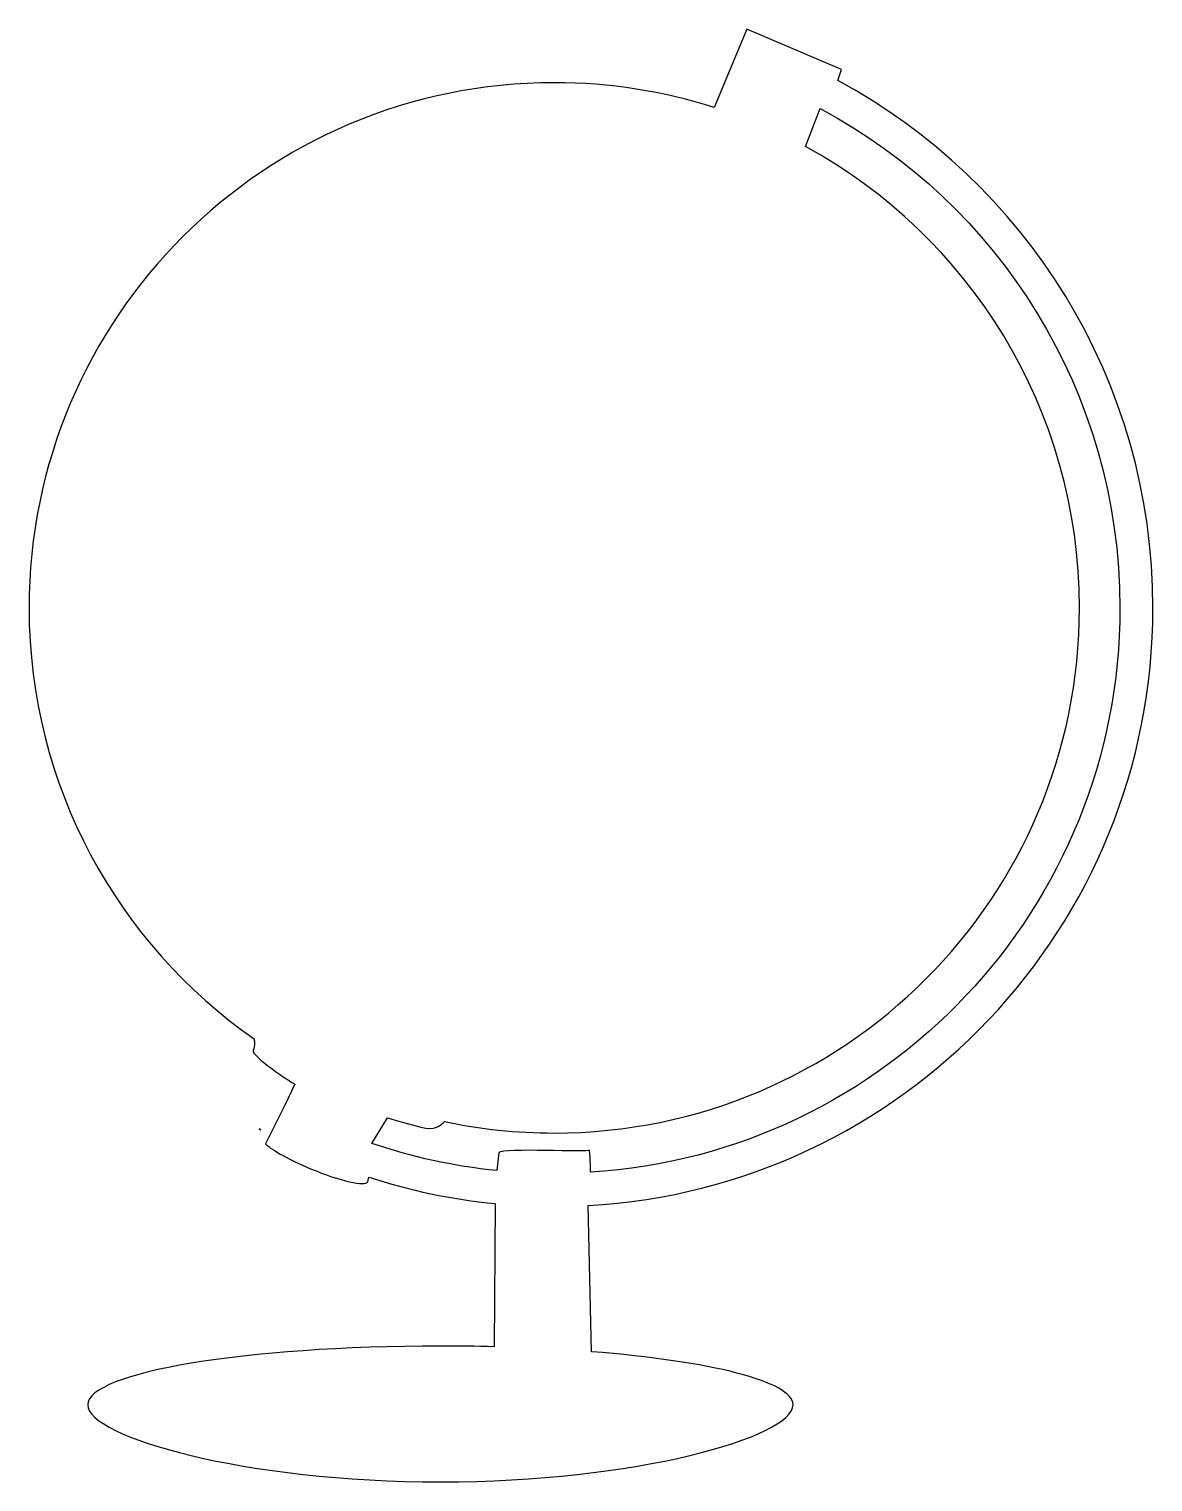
# Model space of a CAD drawing. Header units: centimetres. Extents: x -7.2 to 7.2, y -9.3 to 9.3.
import ezdxf

# ---------------------------------------------------------------- set-up
doc = ezdxf.new("R2010")
doc.units = ezdxf.units.CM
doc.header["$MEASUREMENT"] = 0
doc.layers.add('Camada 1', color=7, linetype='Continuous')

msp = doc.modelspace()

# ---------------------------------------------------------------- linework, layer by layer
at = {"layer": 'Camada 1'}
for points, knots in [([(3.1617, 8.65099), (5.56647, 7.35588), (7.20096, 4.81485), (7.20096, 1.89208), (7.20096, 1.89208), (7.20096, -2.19933), (3.9981, -5.54271), (-0.03703, -5.7675), (-0.03703, -5.7675), (-0.03703, -5.7675), (0.00631, -7.64041), (0.00631, -7.64041), (0.00631, -7.64041), (1.53304, -7.76127), (2.58859, -8.02059), (2.58859, -8.32108), (2.58859, -8.32108), (2.58859, -8.73701), (0.56572, -9.30943), (-1.92967, -9.30943), (-1.92967, -9.30943), (-4.42503, -9.30943), (-6.44793, -8.73698), (-6.44793, -8.32108), (-6.44793, -8.32108), (-6.44793, -7.90518), (-4.42503, -7.56802), (-1.92967, -7.56802), (-1.92967, -7.56802), (-1.69573, -7.56802), (-1.46593, -7.57096), (-1.24157, -7.57667), (-1.24157, -7.57667), (-1.24157, -7.57667), (-1.22609, -5.74282), (-1.22609, -5.74282), (-1.22609, -5.74282), (-1.78627, -5.68808), (-2.32882, -5.57306), (-2.84711, -5.40439), (-2.84711, -5.40439), (-2.84711, -5.40439), (-2.86089, -5.46252), (-2.86089, -5.46252), (-2.86089, -5.46252), (-2.88854, -5.52848), (-3.2167, -5.45395), (-3.59381, -5.29596), (-3.59381, -5.29596), (-3.85678, -5.18579), (-4.07413, -5.06421), (-4.17227, -4.97827), (-4.17227, -4.97827), (-4.17227, -4.97827), (-3.92547, -4.48114), (-3.92547, -4.48114), (-3.92547, -4.48114), (-3.92547, -4.48114), (-3.79633, -4.21058), (-3.79633, -4.21058), (-3.79633, -4.21058), (-3.84091, -4.19574), (-4.36098, -3.83913), (-4.33126, -3.77971), (-4.33126, -3.77971), (-4.30154, -3.72029), (-4.31692, -3.63157), (-4.31692, -3.63157), (-4.31692, -3.63157), (-6.06032, -2.41537), (-7.20097, -0.39485), (-7.20097, 1.89208), (-7.20097, 1.89208), (-7.20097, 5.60913), (-4.18768, 8.62239), (-0.47065, 8.62239), (-0.47065, 8.62239), (0.24357, 8.62239), (0.93175, 8.51113), (1.57762, 8.30505), (1.57762, 8.30505), (1.57762, 8.30505), (1.99479, 9.30943), (1.99479, 9.30943), (1.99479, 9.30943), (1.99479, 9.30943), (3.21124, 8.78926), (3.21124, 8.78926), (3.21124, 8.78926), (3.21124, 8.78926), (3.1617, 8.65099), (3.1617, 8.65099)], [0, 0, 0, 0, 0.04166667, 0.04166667, 0.04166667, 0.04166667, 0.08333333, 0.08333333, 0.08333333, 0.08333333, 0.125, 0.125, 0.125, 0.125, 0.16666667, 0.16666667, 0.16666667, 0.16666667, 0.20833333, 0.20833333, 0.20833333, 0.20833333, 0.25, 0.25, 0.25, 0.25, 0.29166667, 0.29166667, 0.29166667, 0.29166667, 0.33333333, 0.33333333, 0.33333333, 0.33333333, 0.375, 0.375, 0.375, 0.375, 0.41666667, 0.41666667, 0.41666667, 0.41666667, 0.45833333, 0.45833333, 0.45833333, 0.45833333, 0.5, 0.5, 0.5, 0.5, 0.54166667, 0.54166667, 0.54166667, 0.54166667, 0.58333333, 0.58333333, 0.58333333, 0.58333333, 0.625, 0.625, 0.625, 0.625, 0.66666667, 0.66666667, 0.66666667, 0.66666667, 0.70833333, 0.70833333, 0.70833333, 0.70833333, 0.75, 0.75, 0.75, 0.75, 0.79166667, 0.79166667, 0.79166667, 0.79166667, 0.83333333, 0.83333333, 0.83333333, 0.83333333, 0.875, 0.875, 0.875, 0.875, 0.91666667, 0.91666667, 0.91666667, 0.91666667, 1, 1, 1, 1]), ([(2.7498, 7.80332), (4.84104, 6.66162), (6.25966, 4.4425), (6.25966, 1.89208), (6.25966, 1.89208), (6.25966, -1.82497), (3.24637, -4.83823), (-0.47068, -4.83823), (-0.47068, -4.83823), (-0.95312, -4.83823), (-1.42374, -4.78751), (-1.87742, -4.69104), (-1.87742, -4.69104), (-1.87742, -4.69104), (-1.96875, -4.805), (-2.11734, -4.77528), (-2.11734, -4.77528), (-2.26593, -4.74559), (-2.60769, -4.64159), (-2.60769, -4.64159), (-2.60769, -4.64159), (-2.60769, -4.64159), (-2.80652, -4.97137), (-2.80652, -4.97137), (-2.80652, -4.97137), (-2.29672, -5.14478), (-1.76142, -5.26302), (-1.20772, -5.31898), (-1.20772, -5.31898), (-1.20772, -5.31898), (-1.18124, -5.08734), (-1.18124, -5.08734), (-1.18124, -5.08734), (-1.13666, -5.02791), (-0.00742, -5.08739), (-0.02226, -5.05765), (-0.02226, -5.05765), (-0.00736, -5.05765), (-0.00662, -5.34139), (-0.00662, -5.34139), (-0.00662, -5.34139), (3.7801, -5.10215), (6.77738, -1.95504), (6.77738, 1.89205), (6.77738, 1.89205), (6.77738, 4.663), (5.22242, 7.07079), (2.93748, 8.29042), (2.93748, 8.29042), (2.93748, 8.29042), (2.7498, 7.80332), (2.7498, 7.80332)], [0, 0, 0, 0, 0.07142857, 0.07142857, 0.07142857, 0.07142857, 0.14285714, 0.14285714, 0.14285714, 0.14285714, 0.21428571, 0.21428571, 0.21428571, 0.21428571, 0.28571429, 0.28571429, 0.28571429, 0.28571429, 0.35714286, 0.35714286, 0.35714286, 0.35714286, 0.42857143, 0.42857143, 0.42857143, 0.42857143, 0.5, 0.5, 0.5, 0.5, 0.57142857, 0.57142857, 0.57142857, 0.57142857, 0.64285714, 0.64285714, 0.64285714, 0.64285714, 0.71428571, 0.71428571, 0.71428571, 0.71428571, 0.78571429, 0.78571429, 0.78571429, 0.78571429, 0.85714286, 0.85714286, 0.85714286, 0.85714286, 1, 1, 1, 1]), ([(-4.25401, -4.78336), (-4.24605, -4.78788), (-4.23806, -4.79238), (-4.23009, -4.79688), (-4.23009, -4.79688), (-4.23009, -4.79688), (-4.25401, -4.78336), (-4.25401, -4.78336)], [0, 0, 0, 0, 0.33333333, 0.33333333, 0.33333333, 0.33333333, 1, 1, 1, 1]), ([(-4.25401, -4.78336), (-4.25401, -4.78336), (-4.25401, -4.78336), (-4.25401, -4.78336), (-4.25401, -4.78336), (-4.25401, -4.78336), (-4.25401, -4.78336), (-4.25401, -4.78336)], [0, 0, 0, 0, 0.33333333, 0.33333333, 0.33333333, 0.33333333, 1, 1, 1, 1])]:
    msp.add_open_spline(points, degree=3, knots=knots, dxfattribs=at)

doc.saveas('drawing.dxf')
